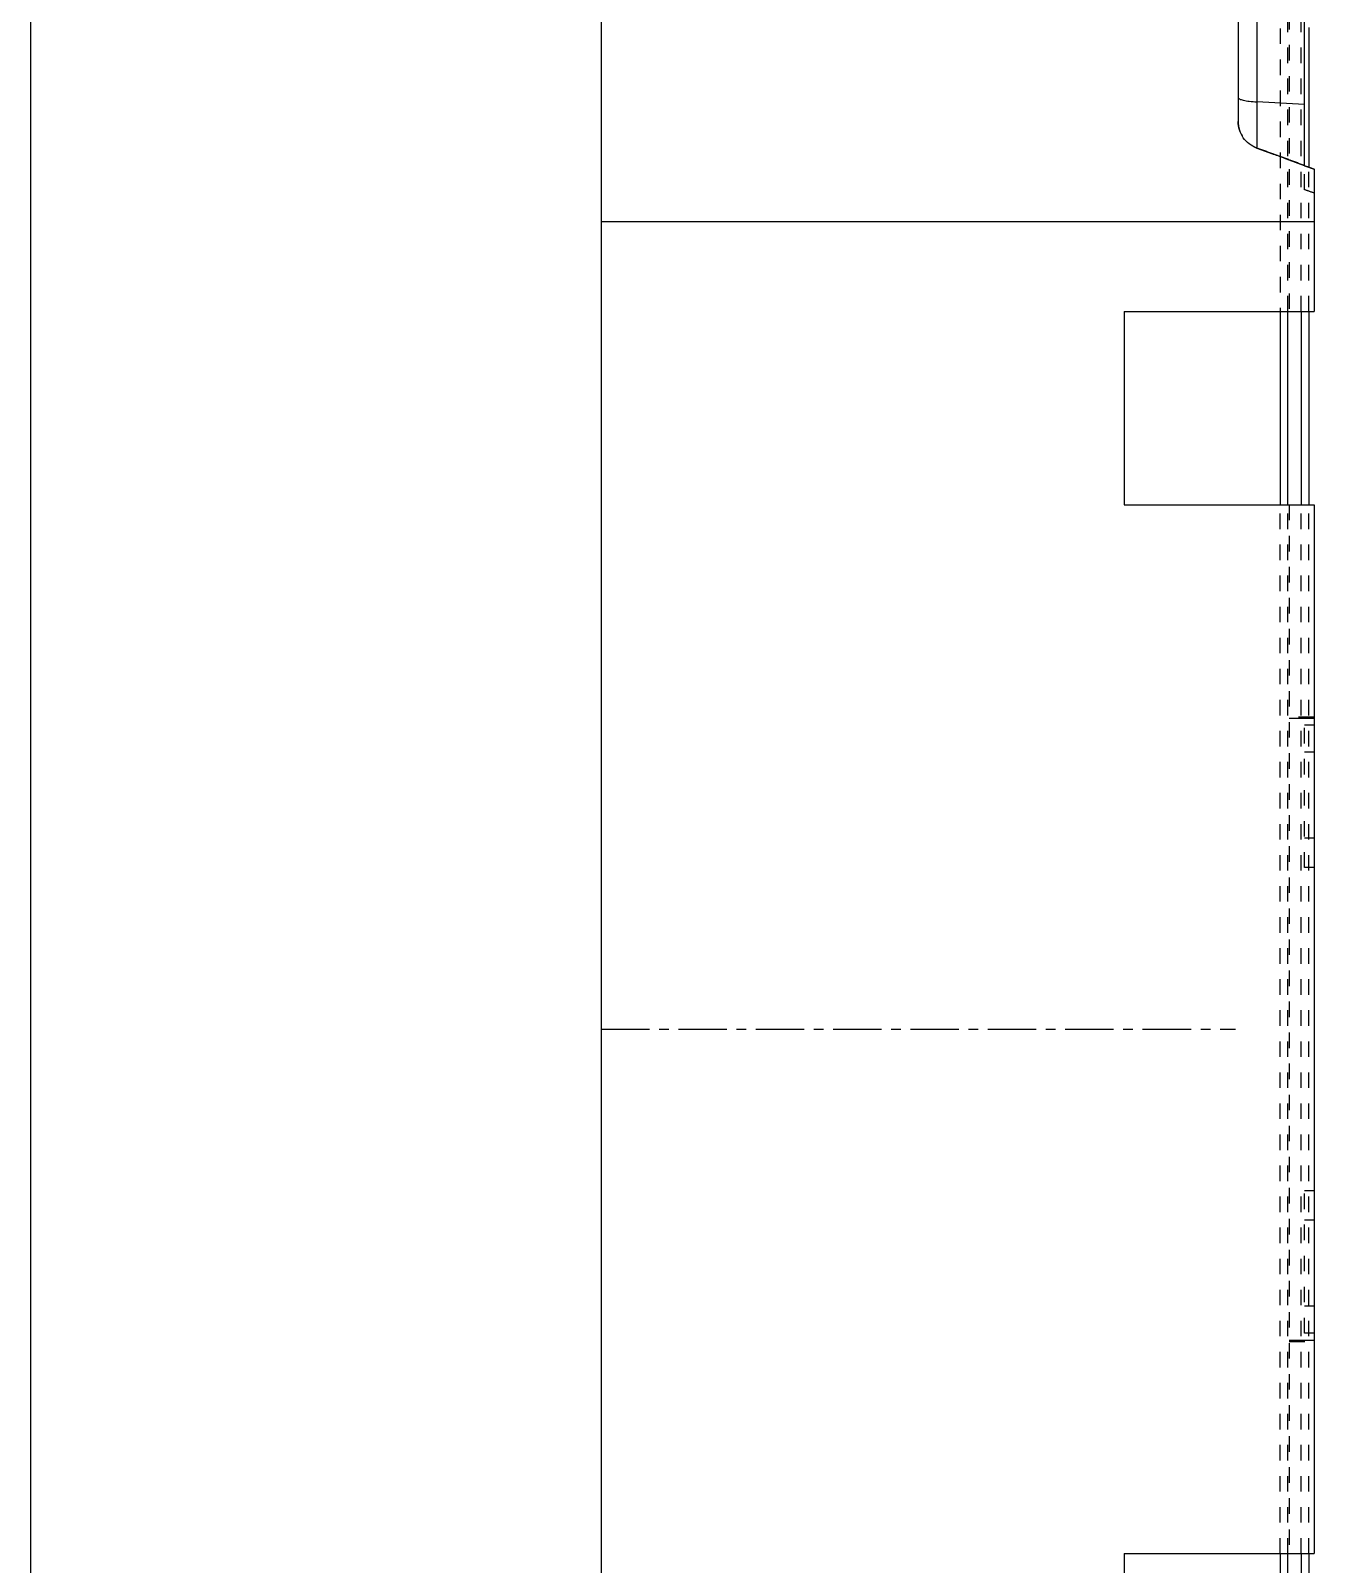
# Model space of a CAD drawing. Header units: millimetres. Extents: x 309 to 11345, y -1340 to 1318.
# Drawn here: x 10325 to 10460.1, y -558.3 to -396.9 of the extents above; entities that cross this region are included whole.
import ezdxf

# ---------------------------------------------------------------- set-up
doc = ezdxf.new("R2010")
doc.units = ezdxf.units.MM
doc.header["$LTSCALE"] = 16.335
doc.linetypes.add('CENTER', pattern=[0.6, 0.375, -0.075, 0.075, -0.075])
doc.linetypes.add('HIDDEN', pattern=[0.2, 0.1, -0.1])
doc.layers.get('0').update_dxf_attribs({"linetype": 'CONTINUOUS'})
doc.layers.add('DEFAULT_2', color=8, linetype='HIDDEN')

msp = doc.modelspace()

# ---------------------------------------------------------------- linework, layer by layer
at = {"color": 7, "linetype": 'Continuous'}
for p, q in [((10384.972, -341.99), (10384.972, -661.99)), ((10453.946, -385.26), (10453.946, -409.269)), ((10451.972, -388.073), (10451.972, -406.468)), ((10458.972, -411.11), (10458.972, -395.403)), ((10459.406, -396.597), (10459.406, -411.287)), ((10458.972, -404.699), (10453.946, -404.408)), ((10458.972, -411.129), (10459.972, -411.494)), ((10459.972, -411.494), (10459.972, -426.459)), ((10384.972, -416.99), (10459.972, -416.99)), ((10439.972, -426.459), (10439.972, -446.805)), ((10439.972, -426.459), (10459.972, -426.459)), ((10456.389, -426.459), (10456.389, -446.805)), ((10457.203, -446.805), (10457.203, -426.459)), ((10458.592, -426.459), (10458.592, -446.805)), ((10459.406, -426.459), (10459.406, -446.805)), ((10439.972, -446.805), (10459.972, -446.805)), ((10459.972, -446.805), (10459.972, -557.174)), ((10439.972, -557.174), (10439.972, -577.52)), ((10439.972, -557.174), (10459.972, -557.174)), ((10456.389, -557.174), (10456.389, -577.52)), ((10457.203, -577.52), (10457.203, -557.174)), ((10458.592, -557.174), (10458.592, -577.52)), ((10459.406, -557.174), (10459.406, -577.52))]:
    msp.add_line(p, q, dxfattribs=at)
at = {"color": 1, "linetype": 'CENTER', "ltscale": 0.830262}
msp.add_line((10384.972, -501.99), (10451.716, -501.99), dxfattribs=at)
msp.add_lwpolyline([(10324.963, -234.556), (11062.204, -234.556), (11062.204, -873.144), (10324.963, -873.144)], close=True)
at = {"color": 7, "linetype": 'Continuous'}
for points, knots in [([(10451.972, -403.96), (10451.972, -404.026), (10452.113, -404.111), (10452.296, -404.179), (10452.646, -404.27), (10453.198, -404.352), (10453.679, -404.393), (10453.946, -404.408)], [0, 0, 0, 0, 0.096612, 0.1852424, 0.3019714, 0.6118336, 1, 1, 1, 1]), ([(10453.946, -409.269), (10453.381, -409.065), (10452.355, -408.293), (10451.972, -407.065), (10451.972, -406.468)], [0, 0, 0, 0, 0.5013229, 1, 1, 1, 1]), ([(10453.946, -409.269), (10454.365, -409.421), (10455.203, -409.727), (10456.464, -410.177), (10457.72, -410.639), (10458.553, -410.958), (10458.972, -411.11)], [0, 0, 0, 0, 0.2499765, 0.4999752, 0.7499797, 1, 1, 1, 1])]:
    msp.add_open_spline(points, degree=3, knots=knots, dxfattribs=at)
at = {"layer": 'DEFAULT_2', "color": 8, "linetype": 'HIDDEN'}
for p, q in [((10457.342, -349.418), (10457.342, -426.459)), ((10457.203, -426.459), (10457.203, -351.826)), ((10456.393, -367.279), (10456.389, -426.459)), ((10458.592, -426.459), (10458.592, -372.394)), ((10451.972, -406.472), (10451.972, -406.468)), ((10453.946, -409.269), (10453.946, -409.291)), ((10453.946, -409.291), (10458.972, -411.121)), ((10456.39, -410.153), (10455.621, -409.876)), ((10456.497, -410.191), (10456.39, -410.153)), ((10458.972, -413.653), (10458.972, -411.11)), ((10459.406, -411.287), (10458.972, -411.129)), ((10459.406, -426.459), (10459.406, -411.287)), ((10459.472, -411.312), (10459.406, -411.287)), ((10459.972, -411.494), (10459.472, -411.312)), ((10456.389, -557.174), (10456.389, -446.805)), ((10457.203, -557.174), (10457.203, -446.805)), ((10457.342, -446.805), (10457.342, -557.174)), ((10458.592, -557.174), (10458.592, -446.805)), ((10459.406, -557.174), (10459.406, -446.805)), ((10459.972, -469.139), (10457.342, -469.139)), ((10458.971, -469.278), (10457.342, -469.279)), ((10459.406, -469.277), (10458.971, -469.278)), ((10459.972, -469.277), (10459.406, -469.277)), ((10458.972, -484.99), (10458.972, -469.99)), ((10459.972, -469.99), (10458.972, -469.99)), ((10459.972, -472.847), (10458.972, -472.847)), ((10459.972, -481.891), (10458.972, -481.891)), ((10459.972, -484.99), (10458.972, -484.99)), ((10458.972, -533.99), (10458.972, -518.99)), ((10459.972, -518.99), (10458.972, -518.99)), ((10459.972, -522.088), (10458.972, -522.088)), ((10459.972, -531.133), (10458.972, -531.133)), ((10459.972, -533.99), (10458.972, -533.99)), ((10457.342, -534.7), (10458.971, -534.702)), ((10457.342, -534.841), (10459.972, -534.841)), ((10458.971, -534.702), (10459.406, -534.702)), ((10459.406, -534.702), (10459.972, -534.703))]:
    msp.add_line(p, q, dxfattribs=at)
for centre, radius, start, end in [((10454.954, -406.465), 2.982, 180.06083, 250.04362), ((10425.524, -496.16), 91.378, 69.65301, 70.1872)]:
    msp.add_arc(centre, radius, start, end, dxfattribs=at)
msp.add_ellipse((10634.315, -588.9), major_axis=(1687.45, -605.862), ratio=0.0594131, start_param=7.9787885, end_param=7.9793842, dxfattribs=at)
for points in [[(10455.621, -409.876), (10455.063, -409.675), (10454.505, -409.472), (10453.946, -409.269)], [(10458.972, -411.11), (10458.412, -410.907), (10457.856, -410.691), (10457.297, -410.484)]]:
    msp.add_open_spline(points, degree=3, dxfattribs=at)

doc.saveas('drawing.dxf')
